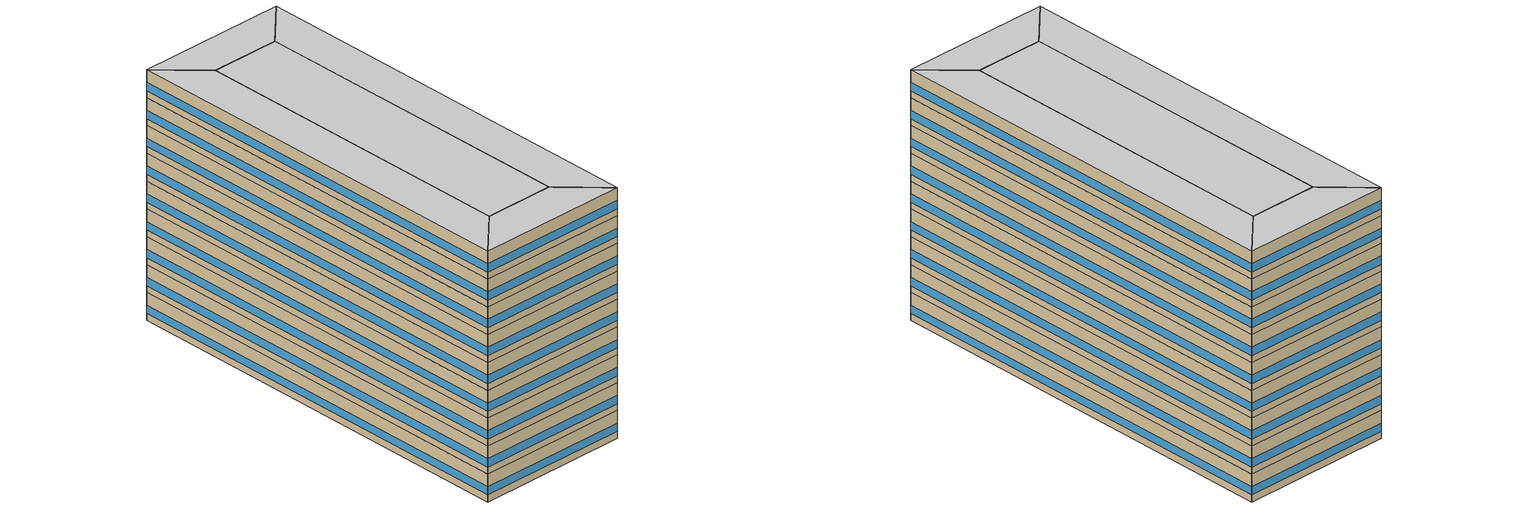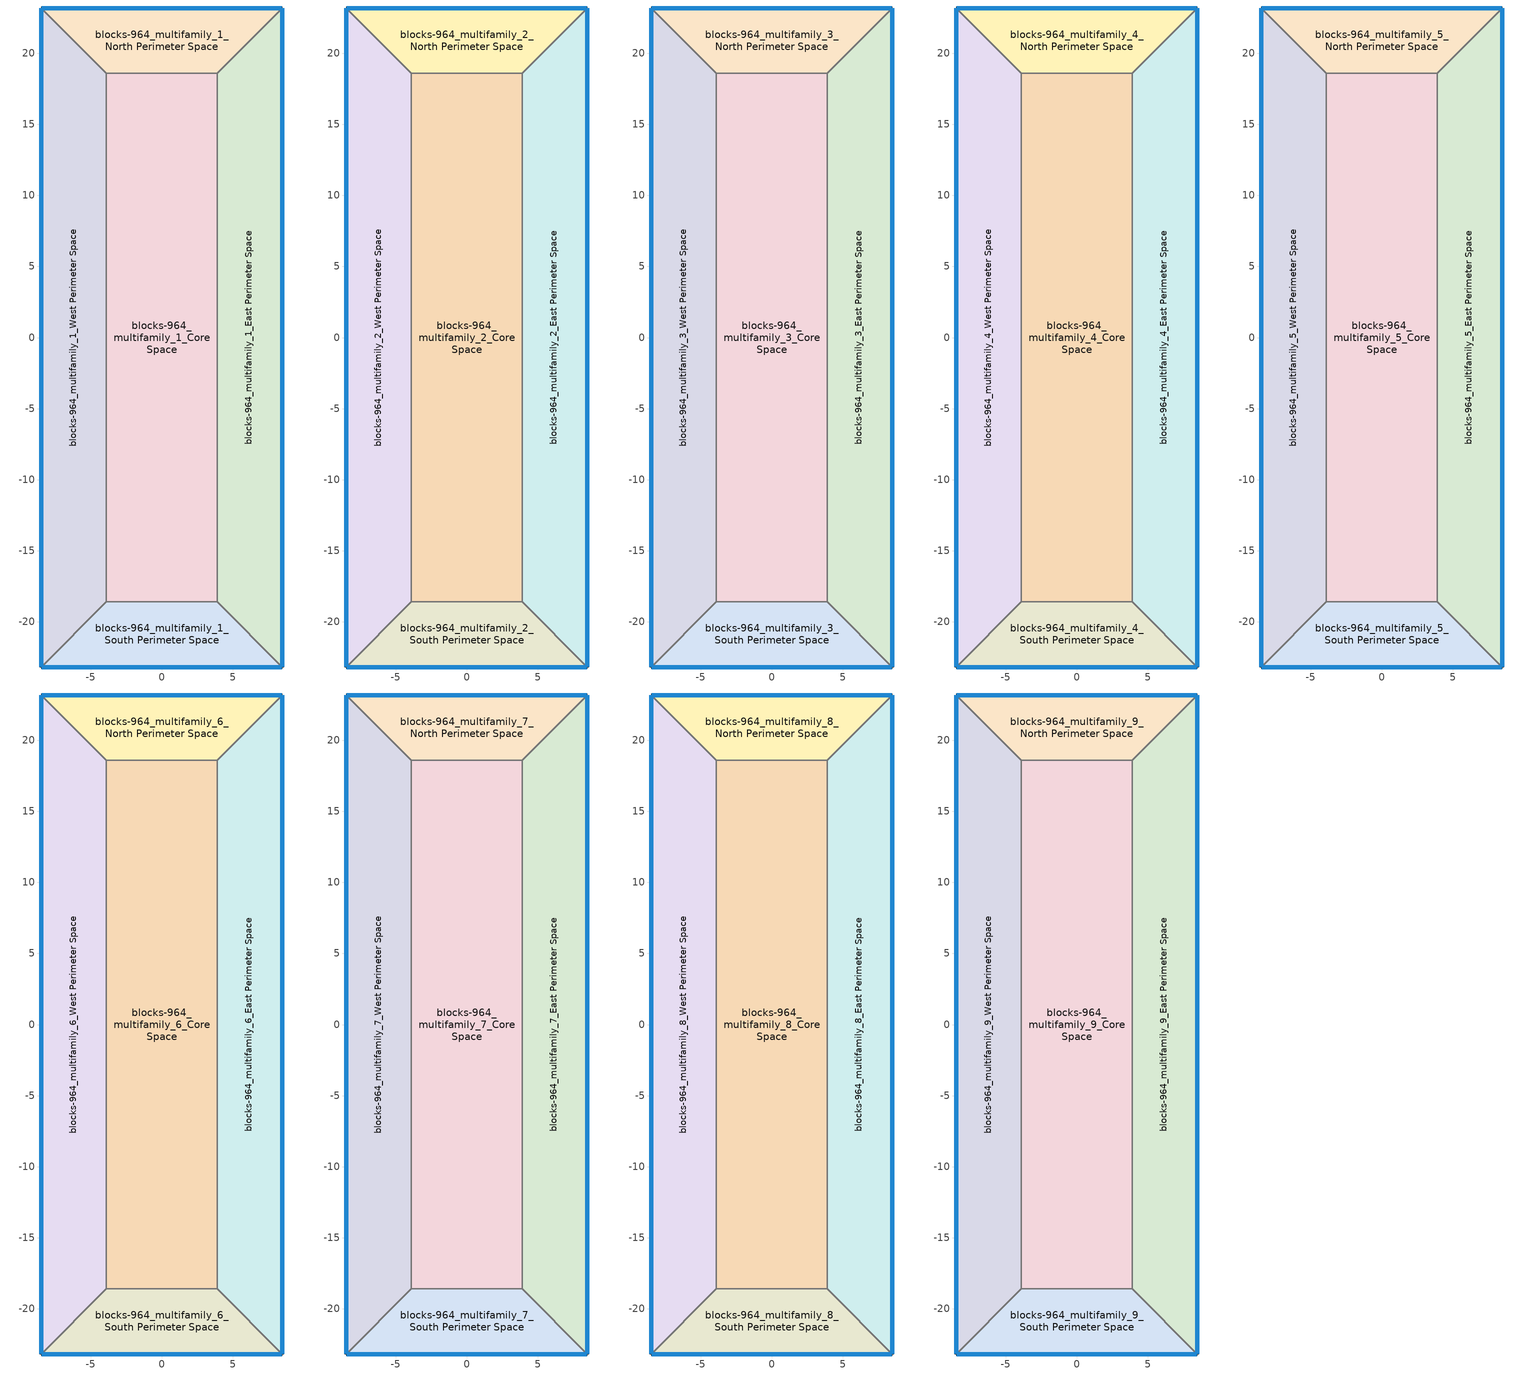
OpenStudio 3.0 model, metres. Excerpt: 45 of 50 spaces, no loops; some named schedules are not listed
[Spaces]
blocks-964_multifamily_1_West Perimeter Space
 floor ground: -8.46,-23.16 -8.46,23.16 -3.89,18.59 -3.89,-18.59 z0
 wall outside (Masonry_Steel_Frame_Wall?): -8.46,23.16 -8.46,-23.16 z0:3.05
 wall to blocks-964_multifamily_1_North Perimeter Space: -3.89,18.59 -8.46,23.16 z0:3.05
 wall to blocks-964_multifamily_1_Core Space: -3.89,-18.59 -3.89,18.59 z0:3.05
 wall to blocks-964_multifamily_1_South Perimeter Space: -8.46,-23.16 -3.89,-18.59 z0:3.05
 window (fenestration_3.23660991_0.39_0.7): -8.46,23.14 -8.46,-23.14 z0.76:1.68
blocks-964_multifamily_1_North Perimeter Space
 floor ground: -8.46,23.16 8.46,23.16 3.89,18.59 -3.89,18.59 z0
 wall outside (Masonry_Steel_Frame_Wall?): 8.46,23.16 -8.46,23.16 z0:3.05
 wall to blocks-964_multifamily_1_East Perimeter Space: 3.89,18.59 8.46,23.16 z0:3.05
 wall to blocks-964_multifamily_1_Core Space: -3.89,18.59 3.89,18.59 z0:3.05
 window (fenestration_3.23660991_0.39_0.7): 8.43,23.16 -8.43,23.16 z0.76:1.68
blocks-964_multifamily_1_East Perimeter Space
 floor ground: 8.46,23.16 8.46,-23.16 3.89,-18.59 3.89,18.59 z0
 wall outside (Masonry_Steel_Frame_Wall?): 8.46,-23.16 8.46,23.16 z0:3.05
 wall to blocks-964_multifamily_1_South Perimeter Space: 3.89,-18.59 8.46,-23.16 z0:3.05
 wall to blocks-964_multifamily_1_Core Space: 3.89,18.59 3.89,-18.59 z0:3.05
 window (fenestration_3.23660991_0.39_0.7): 8.46,-23.14 8.46,23.14 z0.76:1.68
blocks-964_multifamily_1_South Perimeter Space
 floor ground: 8.46,-23.16 -8.46,-23.16 -3.89,-18.59 3.89,-18.59 z0
 wall outside (Masonry_Steel_Frame_Wall?): -8.46,-23.16 8.46,-23.16 z0:3.05
 wall to blocks-964_multifamily_1_Core Space: 3.89,-18.59 -3.89,-18.59 z0:3.05
 window (fenestration_3.23660991_0.39_0.7): -8.43,-23.16 8.43,-23.16 z0.76:1.68
blocks-964_multifamily_1_Core Space
 floor ground: -3.89,-18.59 -3.89,18.59 3.89,18.59 3.89,-18.59 z0
blocks-964_multifamily_2_West Perimeter Space
 floor to blocks-964_multifamily_1_West Perimeter Space: -8.46,-23.16 -8.46,23.16 -3.89,18.59 -3.89,-18.59 z3.05
 wall outside (Masonry_Steel_Frame_Wall?): -8.46,23.16 -8.46,-23.16 z3.05:6.1
 wall to blocks-964_multifamily_2_North Perimeter Space: -3.89,18.59 -8.46,23.16 z3.05:6.1
 wall to blocks-964_multifamily_2_Core Space: -3.89,-18.59 -3.89,18.59 z3.05:6.1
 wall to blocks-964_multifamily_2_South Perimeter Space: -8.46,-23.16 -3.89,-18.59 z3.05:6.1
 window (fenestration_3.23660991_0.39_0.7): -8.46,23.14 -8.46,-23.14 z3.81:4.73
blocks-964_multifamily_2_North Perimeter Space
 floor to blocks-964_multifamily_1_North Perimeter Space: -8.46,23.16 8.46,23.16 3.89,18.59 -3.89,18.59 z3.05
 wall outside (Masonry_Steel_Frame_Wall?): 8.46,23.16 -8.46,23.16 z3.05:6.1
 wall to blocks-964_multifamily_2_East Perimeter Space: 3.89,18.59 8.46,23.16 z3.05:6.1
 wall to blocks-964_multifamily_2_Core Space: -3.89,18.59 3.89,18.59 z3.05:6.1
 window (fenestration_3.23660991_0.39_0.7): 8.43,23.16 -8.43,23.16 z3.81:4.73
blocks-964_multifamily_2_East Perimeter Space
 floor to blocks-964_multifamily_1_East Perimeter Space: 8.46,23.16 8.46,-23.16 3.89,-18.59 3.89,18.59 z3.05
 wall outside (Masonry_Steel_Frame_Wall?): 8.46,-23.16 8.46,23.16 z3.05:6.1
 wall to blocks-964_multifamily_2_South Perimeter Space: 3.89,-18.59 8.46,-23.16 z3.05:6.1
 wall to blocks-964_multifamily_2_Core Space: 3.89,18.59 3.89,-18.59 z3.05:6.1
 window (fenestration_3.23660991_0.39_0.7): 8.46,-23.14 8.46,23.14 z3.81:4.73
blocks-964_multifamily_2_South Perimeter Space
 floor to blocks-964_multifamily_1_South Perimeter Space: 8.46,-23.16 -8.46,-23.16 -3.89,-18.59 3.89,-18.59 z3.05
 wall outside (Masonry_Steel_Frame_Wall?): -8.46,-23.16 8.46,-23.16 z3.05:6.1
 wall to blocks-964_multifamily_2_Core Space: 3.89,-18.59 -3.89,-18.59 z3.05:6.1
 window (fenestration_3.23660991_0.39_0.7): -8.43,-23.16 8.43,-23.16 z3.81:4.73
blocks-964_multifamily_2_Core Space
 floor to blocks-964_multifamily_1_Core Space: -3.89,-18.59 -3.89,18.59 3.89,18.59 3.89,-18.59 z3.05
blocks-964_multifamily_3_West Perimeter Space
 floor to blocks-964_multifamily_2_West Perimeter Space: -8.46,-23.16 -8.46,23.16 -3.89,18.59 -3.89,-18.59 z6.1
 wall outside (Masonry_Steel_Frame_Wall?): -8.46,23.16 -8.46,-23.16 z6.1:9.14
 wall to blocks-964_multifamily_3_North Perimeter Space: -3.89,18.59 -8.46,23.16 z6.1:9.14
 wall to blocks-964_multifamily_3_Core Space: -3.89,-18.59 -3.89,18.59 z6.1:9.14
 wall to blocks-964_multifamily_3_South Perimeter Space: -8.46,-23.16 -3.89,-18.59 z6.1:9.14
 window (fenestration_3.23660991_0.39_0.7): -8.46,23.14 -8.46,-23.14 z6.86:7.77
blocks-964_multifamily_3_North Perimeter Space
 floor to blocks-964_multifamily_2_North Perimeter Space: -8.46,23.16 8.46,23.16 3.89,18.59 -3.89,18.59 z6.1
 wall outside (Masonry_Steel_Frame_Wall?): 8.46,23.16 -8.46,23.16 z6.1:9.14
 wall to blocks-964_multifamily_3_East Perimeter Space: 3.89,18.59 8.46,23.16 z6.1:9.14
 wall to blocks-964_multifamily_3_Core Space: -3.89,18.59 3.89,18.59 z6.1:9.14
 window (fenestration_3.23660991_0.39_0.7): 8.43,23.16 -8.43,23.16 z6.86:7.78
blocks-964_multifamily_3_East Perimeter Space
 floor to blocks-964_multifamily_2_East Perimeter Space: 8.46,23.16 8.46,-23.16 3.89,-18.59 3.89,18.59 z6.1
 wall outside (Masonry_Steel_Frame_Wall?): 8.46,-23.16 8.46,23.16 z6.1:9.14
 wall to blocks-964_multifamily_3_South Perimeter Space: 3.89,-18.59 8.46,-23.16 z6.1:9.14
 wall to blocks-964_multifamily_3_Core Space: 3.89,18.59 3.89,-18.59 z6.1:9.14
 window (fenestration_3.23660991_0.39_0.7): 8.46,-23.14 8.46,23.14 z6.86:7.77
blocks-964_multifamily_3_South Perimeter Space
 floor to blocks-964_multifamily_2_South Perimeter Space: 8.46,-23.16 -8.46,-23.16 -3.89,-18.59 3.89,-18.59 z6.1
 wall outside (Masonry_Steel_Frame_Wall?): -8.46,-23.16 8.46,-23.16 z6.1:9.14
 wall to blocks-964_multifamily_3_Core Space: 3.89,-18.59 -3.89,-18.59 z6.1:9.14
 window (fenestration_3.23660991_0.39_0.7): -8.43,-23.16 8.43,-23.16 z6.86:7.78
blocks-964_multifamily_3_Core Space
 floor to blocks-964_multifamily_2_Core Space: -3.89,-18.59 -3.89,18.59 3.89,18.59 3.89,-18.59 z6.1
blocks-964_multifamily_4_West Perimeter Space
 floor to blocks-964_multifamily_3_West Perimeter Space: -8.46,-23.16 -8.46,23.16 -3.89,18.59 -3.89,-18.59 z9.14
 wall outside (Masonry_Steel_Frame_Wall?): -8.46,23.16 -8.46,-23.16 z9.14:12.19
 wall to blocks-964_multifamily_4_North Perimeter Space: -3.89,18.59 -8.46,23.16 z9.14:12.19
 wall to blocks-964_multifamily_4_Core Space: -3.89,-18.59 -3.89,18.59 z9.14:12.19
 wall to blocks-964_multifamily_4_South Perimeter Space: -8.46,-23.16 -3.89,-18.59 z9.14:12.19
 window (fenestration_3.23660991_0.39_0.7): -8.46,23.14 -8.46,-23.14 z9.91:10.82
blocks-964_multifamily_4_North Perimeter Space
 floor to blocks-964_multifamily_3_North Perimeter Space: -8.46,23.16 8.46,23.16 3.89,18.59 -3.89,18.59 z9.14
 wall outside (Masonry_Steel_Frame_Wall?): 8.46,23.16 -8.46,23.16 z9.14:12.19
 wall to blocks-964_multifamily_4_East Perimeter Space: 3.89,18.59 8.46,23.16 z9.14:12.19
 wall to blocks-964_multifamily_4_Core Space: -3.89,18.59 3.89,18.59 z9.14:12.19
 window (fenestration_3.23660991_0.39_0.7): 8.43,23.16 -8.43,23.16 z9.91:10.82
blocks-964_multifamily_4_East Perimeter Space
 floor to blocks-964_multifamily_3_East Perimeter Space: 8.46,23.16 8.46,-23.16 3.89,-18.59 3.89,18.59 z9.14
 wall outside (Masonry_Steel_Frame_Wall?): 8.46,-23.16 8.46,23.16 z9.14:12.19
 wall to blocks-964_multifamily_4_South Perimeter Space: 3.89,-18.59 8.46,-23.16 z9.14:12.19
 wall to blocks-964_multifamily_4_Core Space: 3.89,18.59 3.89,-18.59 z9.14:12.19
 window (fenestration_3.23660991_0.39_0.7): 8.46,-23.14 8.46,23.14 z9.91:10.82
blocks-964_multifamily_4_South Perimeter Space
 floor to blocks-964_multifamily_3_South Perimeter Space: 8.46,-23.16 -8.46,-23.16 -3.89,-18.59 3.89,-18.59 z9.14
 wall outside (Masonry_Steel_Frame_Wall?): -8.46,-23.16 8.46,-23.16 z9.14:12.19
 wall to blocks-964_multifamily_4_Core Space: 3.89,-18.59 -3.89,-18.59 z9.14:12.19
 window (fenestration_3.23660991_0.39_0.7): -8.43,-23.16 8.43,-23.16 z9.91:10.82
blocks-964_multifamily_4_Core Space
 floor to blocks-964_multifamily_3_Core Space: -3.89,-18.59 -3.89,18.59 3.89,18.59 3.89,-18.59 z9.14
blocks-964_multifamily_5_West Perimeter Space
 floor to blocks-964_multifamily_4_West Perimeter Space: -8.46,-23.16 -8.46,23.16 -3.89,18.59 -3.89,-18.59 z12.19
 wall outside (Masonry_Steel_Frame_Wall?): -8.46,23.16 -8.46,-23.16 z12.19:15.24
 wall to blocks-964_multifamily_5_North Perimeter Space: -3.89,18.59 -8.46,23.16 z12.19:15.24
 wall to blocks-964_multifamily_5_Core Space: -3.89,-18.59 -3.89,18.59 z12.19:15.24
 wall to blocks-964_multifamily_5_South Perimeter Space: -8.46,-23.16 -3.89,-18.59 z12.19:15.24
 window (fenestration_3.23660991_0.39_0.7): -8.46,23.14 -8.46,-23.14 z12.95:13.87
blocks-964_multifamily_5_North Perimeter Space
 floor to blocks-964_multifamily_4_North Perimeter Space: -8.46,23.16 8.46,23.16 3.89,18.59 -3.89,18.59 z12.19
 wall outside (Masonry_Steel_Frame_Wall?): 8.46,23.16 -8.46,23.16 z12.19:15.24
 wall to blocks-964_multifamily_5_East Perimeter Space: 3.89,18.59 8.46,23.16 z12.19:15.24
 wall to blocks-964_multifamily_5_Core Space: -3.89,18.59 3.89,18.59 z12.19:15.24
 window (fenestration_3.23660991_0.39_0.7): 8.43,23.16 -8.43,23.16 z12.95:13.87
blocks-964_multifamily_5_East Perimeter Space
 floor to blocks-964_multifamily_4_East Perimeter Space: 8.46,23.16 8.46,-23.16 3.89,-18.59 3.89,18.59 z12.19
 wall outside (Masonry_Steel_Frame_Wall?): 8.46,-23.16 8.46,23.16 z12.19:15.24
 wall to blocks-964_multifamily_5_South Perimeter Space: 3.89,-18.59 8.46,-23.16 z12.19:15.24
 wall to blocks-964_multifamily_5_Core Space: 3.89,18.59 3.89,-18.59 z12.19:15.24
 window (fenestration_3.23660991_0.39_0.7): 8.46,-23.14 8.46,23.14 z12.95:13.87
blocks-964_multifamily_5_South Perimeter Space
 floor to blocks-964_multifamily_4_South Perimeter Space: 8.46,-23.16 -8.46,-23.16 -3.89,-18.59 3.89,-18.59 z12.19
 wall outside (Masonry_Steel_Frame_Wall?): -8.46,-23.16 8.46,-23.16 z12.19:15.24
 wall to blocks-964_multifamily_5_Core Space: 3.89,-18.59 -3.89,-18.59 z12.19:15.24
 window (fenestration_3.23660991_0.39_0.7): -8.43,-23.16 8.43,-23.16 z12.95:13.87
blocks-964_multifamily_5_Core Space
 floor to blocks-964_multifamily_4_Core Space: -3.89,-18.59 -3.89,18.59 3.89,18.59 3.89,-18.59 z12.19
blocks-964_multifamily_6_West Perimeter Space
 floor to blocks-964_multifamily_5_West Perimeter Space: -8.46,-23.16 -8.46,23.16 -3.89,18.59 -3.89,-18.59 z15.24
 wall outside (Masonry_Steel_Frame_Wall?): -8.46,23.16 -8.46,-23.16 z15.24:18.29
 wall to blocks-964_multifamily_6_North Perimeter Space: -3.89,18.59 -8.46,23.16 z15.24:18.29
 wall to blocks-964_multifamily_6_Core Space: -3.89,-18.59 -3.89,18.59 z15.24:18.29
 wall to blocks-964_multifamily_6_South Perimeter Space: -8.46,-23.16 -3.89,-18.59 z15.24:18.29
 window (fenestration_3.23660991_0.39_0.7): -8.46,23.14 -8.46,-23.14 z16:16.92
blocks-964_multifamily_6_North Perimeter Space
 floor to blocks-964_multifamily_5_North Perimeter Space: -8.46,23.16 8.46,23.16 3.89,18.59 -3.89,18.59 z15.24
 wall outside (Masonry_Steel_Frame_Wall?): 8.46,23.16 -8.46,23.16 z15.24:18.29
 wall to blocks-964_multifamily_6_East Perimeter Space: 3.89,18.59 8.46,23.16 z15.24:18.29
 wall to blocks-964_multifamily_6_Core Space: -3.89,18.59 3.89,18.59 z15.24:18.29
 window (fenestration_3.23660991_0.39_0.7): 8.43,23.16 -8.43,23.16 z16:16.92
blocks-964_multifamily_6_East Perimeter Space
 floor to blocks-964_multifamily_5_East Perimeter Space: 8.46,23.16 8.46,-23.16 3.89,-18.59 3.89,18.59 z15.24
 wall outside (Masonry_Steel_Frame_Wall?): 8.46,-23.16 8.46,23.16 z15.24:18.29
 wall to blocks-964_multifamily_6_South Perimeter Space: 3.89,-18.59 8.46,-23.16 z15.24:18.29
 wall to blocks-964_multifamily_6_Core Space: 3.89,18.59 3.89,-18.59 z15.24:18.29
 window (fenestration_3.23660991_0.39_0.7): 8.46,-23.14 8.46,23.14 z16:16.92
blocks-964_multifamily_6_South Perimeter Space
 floor to blocks-964_multifamily_5_South Perimeter Space: 8.46,-23.16 -8.46,-23.16 -3.89,-18.59 3.89,-18.59 z15.24
 wall outside (Masonry_Steel_Frame_Wall?): -8.46,-23.16 8.46,-23.16 z15.24:18.29
 wall to blocks-964_multifamily_6_Core Space: 3.89,-18.59 -3.89,-18.59 z15.24:18.29
 window (fenestration_3.23660991_0.39_0.7): -8.43,-23.16 8.43,-23.16 z16:16.92
blocks-964_multifamily_6_Core Space
 floor to blocks-964_multifamily_5_Core Space: -3.89,-18.59 -3.89,18.59 3.89,18.59 3.89,-18.59 z15.24
blocks-964_multifamily_7_West Perimeter Space
 floor to blocks-964_multifamily_6_West Perimeter Space: -8.46,-23.16 -8.46,23.16 -3.89,18.59 -3.89,-18.59 z18.29
 wall outside (Masonry_Steel_Frame_Wall?): -8.46,23.16 -8.46,-23.16 z18.29:21.34
 wall to blocks-964_multifamily_7_North Perimeter Space: -3.89,18.59 -8.46,23.16 z18.29:21.34
 wall to blocks-964_multifamily_7_Core Space: -3.89,-18.59 -3.89,18.59 z18.29:21.34
 wall to blocks-964_multifamily_7_South Perimeter Space: -8.46,-23.16 -3.89,-18.59 z18.29:21.34
 window (fenestration_3.23660991_0.39_0.7): -8.46,23.14 -8.46,-23.14 z19.05:19.97
blocks-964_multifamily_7_North Perimeter Space
 floor to blocks-964_multifamily_6_North Perimeter Space: -8.46,23.16 8.46,23.16 3.89,18.59 -3.89,18.59 z18.29
 wall outside (Masonry_Steel_Frame_Wall?): 8.46,23.16 -8.46,23.16 z18.29:21.34
 wall to blocks-964_multifamily_7_East Perimeter Space: 3.89,18.59 8.46,23.16 z18.29:21.34
 wall to blocks-964_multifamily_7_Core Space: -3.89,18.59 3.89,18.59 z18.29:21.34
 window (fenestration_3.23660991_0.39_0.7): 8.43,23.16 -8.43,23.16 z19.05:19.97
blocks-964_multifamily_7_East Perimeter Space
 floor to blocks-964_multifamily_6_East Perimeter Space: 8.46,23.16 8.46,-23.16 3.89,-18.59 3.89,18.59 z18.29
 wall outside (Masonry_Steel_Frame_Wall?): 8.46,-23.16 8.46,23.16 z18.29:21.34
 wall to blocks-964_multifamily_7_South Perimeter Space: 3.89,-18.59 8.46,-23.16 z18.29:21.34
 wall to blocks-964_multifamily_7_Core Space: 3.89,18.59 3.89,-18.59 z18.29:21.34
 window (fenestration_3.23660991_0.39_0.7): 8.46,-23.14 8.46,23.14 z19.05:19.97
blocks-964_multifamily_7_South Perimeter Space
 floor to blocks-964_multifamily_6_South Perimeter Space: 8.46,-23.16 -8.46,-23.16 -3.89,-18.59 3.89,-18.59 z18.29
 wall outside (Masonry_Steel_Frame_Wall?): -8.46,-23.16 8.46,-23.16 z18.29:21.34
 wall to blocks-964_multifamily_7_Core Space: 3.89,-18.59 -3.89,-18.59 z18.29:21.34
 window (fenestration_3.23660991_0.39_0.7): -8.43,-23.16 8.43,-23.16 z19.05:19.97
blocks-964_multifamily_7_Core Space
 floor to blocks-964_multifamily_6_Core Space: -3.89,-18.59 -3.89,18.59 3.89,18.59 3.89,-18.59 z18.29
blocks-964_multifamily_8_West Perimeter Space
 floor to blocks-964_multifamily_7_West Perimeter Space: -8.46,-23.16 -8.46,23.16 -3.89,18.59 -3.89,-18.59 z21.34
 wall outside (Masonry_Steel_Frame_Wall?): -8.46,23.16 -8.46,-23.16 z21.34:24.38
 wall to blocks-964_multifamily_8_North Perimeter Space: -3.89,18.59 -8.46,23.16 z21.34:24.38
 wall to blocks-964_multifamily_8_Core Space: -3.89,-18.59 -3.89,18.59 z21.34:24.38
 wall to blocks-964_multifamily_8_South Perimeter Space: -8.46,-23.16 -3.89,-18.59 z21.34:24.38
 window (fenestration_3.23660991_0.39_0.7): -8.46,23.14 -8.46,-23.14 z22.1:23.01
blocks-964_multifamily_8_North Perimeter Space
 floor to blocks-964_multifamily_7_North Perimeter Space: -8.46,23.16 8.46,23.16 3.89,18.59 -3.89,18.59 z21.34
 wall outside (Masonry_Steel_Frame_Wall?): 8.46,23.16 -8.46,23.16 z21.34:24.38
 wall to blocks-964_multifamily_8_East Perimeter Space: 3.89,18.59 8.46,23.16 z21.34:24.38
 wall to blocks-964_multifamily_8_Core Space: -3.89,18.59 3.89,18.59 z21.34:24.38
 window (fenestration_3.23660991_0.39_0.7): 8.43,23.16 -8.43,23.16 z22.1:23.02
blocks-964_multifamily_8_East Perimeter Space
 floor to blocks-964_multifamily_7_East Perimeter Space: 8.46,23.16 8.46,-23.16 3.89,-18.59 3.89,18.59 z21.34
 wall outside (Masonry_Steel_Frame_Wall?): 8.46,-23.16 8.46,23.16 z21.34:24.38
 wall to blocks-964_multifamily_8_South Perimeter Space: 3.89,-18.59 8.46,-23.16 z21.34:24.38
 wall to blocks-964_multifamily_8_Core Space: 3.89,18.59 3.89,-18.59 z21.34:24.38
 window (fenestration_3.23660991_0.39_0.7): 8.46,-23.14 8.46,23.14 z22.1:23.01
blocks-964_multifamily_8_South Perimeter Space
 floor to blocks-964_multifamily_7_South Perimeter Space: 8.46,-23.16 -8.46,-23.16 -3.89,-18.59 3.89,-18.59 z21.34
 wall outside (Masonry_Steel_Frame_Wall?): -8.46,-23.16 8.46,-23.16 z21.34:24.38
 wall to blocks-964_multifamily_8_Core Space: 3.89,-18.59 -3.89,-18.59 z21.34:24.38
 window (fenestration_3.23660991_0.39_0.7): -8.43,-23.16 8.43,-23.16 z22.1:23.02
blocks-964_multifamily_8_Core Space
 floor to blocks-964_multifamily_7_Core Space: -3.89,-18.59 -3.89,18.59 3.89,18.59 3.89,-18.59 z21.34
blocks-964_multifamily_9_West Perimeter Space
 floor to blocks-964_multifamily_8_West Perimeter Space: -8.46,-23.16 -8.46,23.16 -3.89,18.59 -3.89,-18.59 z24.38
 wall outside (Masonry_Steel_Frame_Wall?): -8.46,23.16 -8.46,-23.16 z24.38:27.43
 wall to blocks-964_multifamily_9_North Perimeter Space: -3.89,18.59 -8.46,23.16 z24.38:27.43
 wall to blocks-964_multifamily_9_Core Space: -3.89,-18.59 -3.89,18.59 z24.38:27.43
 wall to blocks-964_multifamily_9_South Perimeter Space: -8.46,-23.16 -3.89,-18.59 z24.38:27.43
 window (fenestration_3.23660991_0.39_0.7): -8.46,23.14 -8.46,-23.14 z25.15:26.06
 ceiling to blocks-964_multifamily_10_West Perimeter Space: -3.89,-18.59 -3.89,18.59 -8.46,23.16 -8.46,-23.16 z27.43
blocks-964_multifamily_9_North Perimeter Space
 floor to blocks-964_multifamily_8_North Perimeter Space: -8.46,23.16 8.46,23.16 3.89,18.59 -3.89,18.59 z24.38
 wall outside (Masonry_Steel_Frame_Wall?): 8.46,23.16 -8.46,23.16 z24.38:27.43
 wall to blocks-964_multifamily_9_East Perimeter Space: 3.89,18.59 8.46,23.16 z24.38:27.43
 wall to blocks-964_multifamily_9_Core Space: -3.89,18.59 3.89,18.59 z24.38:27.43
 window (fenestration_3.23660991_0.39_0.7): 8.43,23.16 -8.43,23.16 z25.15:26.06
 ceiling to blocks-964_multifamily_10_North Perimeter Space: -3.89,18.59 3.89,18.59 8.46,23.16 -8.46,23.16 z27.43
blocks-964_multifamily_9_East Perimeter Space
 floor to blocks-964_multifamily_8_East Perimeter Space: 8.46,23.16 8.46,-23.16 3.89,-18.59 3.89,18.59 z24.38
 wall outside (Masonry_Steel_Frame_Wall?): 8.46,-23.16 8.46,23.16 z24.38:27.43
 wall to blocks-964_multifamily_9_South Perimeter Space: 3.89,-18.59 8.46,-23.16 z24.38:27.43
 wall to blocks-964_multifamily_9_Core Space: 3.89,18.59 3.89,-18.59 z24.38:27.43
 window (fenestration_3.23660991_0.39_0.7): 8.46,-23.14 8.46,23.14 z25.15:26.06
 ceiling to blocks-964_multifamily_10_East Perimeter Space: 3.89,18.59 3.89,-18.59 8.46,-23.16 8.46,23.16 z27.43
blocks-964_multifamily_9_South Perimeter Space
 floor to blocks-964_multifamily_8_South Perimeter Space: 8.46,-23.16 -8.46,-23.16 -3.89,-18.59 3.89,-18.59 z24.38
 wall outside (Masonry_Steel_Frame_Wall?): -8.46,-23.16 8.46,-23.16 z24.38:27.43
 wall to blocks-964_multifamily_9_Core Space: 3.89,-18.59 -3.89,-18.59 z24.38:27.43
 window (fenestration_3.23660991_0.39_0.7): -8.43,-23.16 8.43,-23.16 z25.15:26.06
 ceiling to blocks-964_multifamily_10_South Perimeter Space: 3.89,-18.59 -3.89,-18.59 -8.46,-23.16 8.46,-23.16 z27.43
blocks-964_multifamily_9_Core Space
 floor to blocks-964_multifamily_8_Core Space: -3.89,-18.59 -3.89,18.59 3.89,18.59 3.89,-18.59 z24.38
 ceiling to blocks-964_multifamily_10_Core Space: 3.89,-18.59 3.89,18.59 -3.89,18.59 -3.89,-18.59 z27.43
[Building]
HighRise_Apt_2004: North Axis {deg}=104.903; Default Construction Set=Default Construction Set 1
[Site]
Miami Intl Ap_FL_USA: Latitude {deg}=25.82; Longitude {deg}=-80.3; Time Zone {hr}=-5; Elevation {m}=11
[Site:GroundTemperature:BuildingSurface]
19.527, 19.502, 19.536, 19.598, 20.002, 21.64, 22.225, 22.375, 21.449, 20.121, 19.802, 19.633
[Site:WaterMainsTemperature]
Calculation Method=Correlation; Annual Average Outdoor Air Temperature {C}=9.69; Maximum Difference In Monthly Average Outdoor Air Temperatures {deltaC}=28.1
[SizingPeriod:DesignDay] Barometric Pressure {Pa}=101193; Sky Clearness=0; Rain Indicator=0; Snow Indicator=0; Day of Month=21; Daylight Saving Time Indicator=0; Humidity Indicating Type=Wetbulb; Dry-Bulb Temperature Range Modifier Type=DefaultMultipliers; Daily Wet-Bulb Temperature Range {deltaC}=0
Name | Maximum Dry-Bulb Temperature {C} | Daily Dry-Bulb Temperature Range {deltaC} | Humidity Indicating Conditions at Maximum Dry-Bulb | Wind Speed {m/s} | Wind Direction {deg} | Month | Day Type | Solar Model Indicator | ASHRAE Taub | ASHRAE Taud
Miami Intl Ap Ann Htg 99.6% Condns DB | 8.7 | 0 | 8.7 | 3.8 | 340 | 1 | WinterDesignDay | ASHRAEClearSky | 0 | 0
Miami Intl Ap Ann Clg .4% Condns DB=>MWB | 33.2 | 6.7 | 25.3 | 4.5 | 140 | 7 | SummerDesignDay | ASHRAETau | 0.528 | 1.905
[ClimateZones]
Climate Zone Institution Name 1=ASHRAE; Climate Zone Document Name 1=ANSI/ASHRAE Standard 169; Climate Zone Document Year 1=2006; Climate Zone Value 1=5A; Climate Zone Institution Name 2=CEC; Climate Zone Document Name 2=California Climate Zone Descriptions; Climate Zone Document Year 2=1995
[Construction]
<INT-FLOOR-TOPSIDE: 1/2IN Gypsum, 4IN CONCRETE HW, CP02 CARPET PAD
INT-FLOOR-,UNDERSIDE: CP02 CARPET PAD, 4IN CONCRETE HW, 1/2IN Gypsum
Standard_Int-Wall: 1/2IN Gypsum, 1/2IN Gypsum
Masonry_Steel_Frame_Wall?: M01 100mm brick, Steel Frame Wall Insulation, 1/2IN Gypsum
IEAD_Metal_Deck': Roof Membrane, IEAD Roof Insulation, Metal Decking
Insul"_slab: Floor Insulation, MAT-CC05 8 HW CONCRETE
fenestration_3.23660991_0.39_0.7: Glazing Layer
[Material] Thermal Absorptance=0.9
Name | Roughness | Thickness {m} | Conductivity {W/m-K} | Density {kg/m3} | Specific Heat {J/kg-K} | Solar Absorptance | Visible Absorptance
1/2IN Gypsum | Smooth | 0.0127 | 0.16 | 784.9 | 830 | 0.92 | 0.92
4IN CONCRETE HW | Rough | 0.1016 | 1.311 | 2240 | 836.8 | 0.7 | 0.7
M01 100mm brick | MediumRough | 0.1016 | 0.89 | 1920 | 790 | 0.7 | 0.7
Steel Frame Wall Insulation | MediumRough | 0.0932479 | 0.049 | 265 | 836.8 | 0.7 | 0.7
Roof Membrane | VeryRough | 0.0095 | 0.16 | 1121.29 | 1460 | 0.7 | 0.7
IEAD Roof Insulation | MediumRough | 0.134064 | 0.049 | 265 | 836.8 | 0.7 | 0.7
Metal Decking | MediumSmooth | 0.0015 | 45.006 | 7680 | 418.4 | 0.7 | 0.3
Floor Insulation | MediumRough | 0.0795 | 0.045 | 265 | 836.8 | 0.7 | 0.7
MAT-CC05 8 HW CONCRETE | Rough | 0.2032 | 1.311 | 2240 | 836.8 | 0.7 | 0.7
[Material:NoMass]
CP02 CARPET PAD: Roughness=VeryRough; Thermal Resistance {m2-K/W}=0.2165; Thermal Absorptance=0.9; Solar Absorptance=0.7; Visible Absorptance=0.8
[DefaultSurfaceConstructions]
Name | Floor Construction | Wall Construction | Roof Ceiling Construction
Default Surface Constructions 1 | <INT-FLOOR-TOPSIDE | Standard_Int-Wall | INT-FLOOR-,UNDERSIDE
Default Surface Constructions 8; Default Surface Constructions 9 | Insul"_slab |  | IEAD_Metal_Deck'
Default Surface Constructions 2; Default Surface Constructions 3
[DefaultConstructionSet]
Name | Default Exterior Surface Constructions | Default Interior Surface Constructions | Default Ground Contact Surface Constructions | Default Exterior SubSurface Constructions | Default Interior SubSurface Constructions
Default Construction Set 1 | Default Surface Constructions 2 | Default Surface Constructions 1 | Default Surface Constructions 3 | Default Sub Surface Constructions 1 | Default Sub Surface Constructions 2
Default Construction Set 5 | Default Surface Constructions 8 |  | Default Surface Constructions 9
[WindowMaterial:SimpleGlazingSystem]
Glazing Layer: U-Factor {W/m2-K}=3.23661; Solar Heat Gain Coefficient=0.39; Visible Transmittance=0.7
[DefaultSubSurfaceConstructions]
Default Sub Surface Constructions 1; Default Sub Surface Constructions 2
[BuildingStory] Nominal Floor to Floor Height {m}=3.048
Name | Nominal Z Coordinate {m}
Story 1 | 0
Story 2 | 3.048
Story 3 | 6.096
Story 4 | 9.144
Story 5 | 12.192
Story 6 | 15.24
Story 7 | 18.288
Story 8 | 21.336
Story 9 | 24.384
[Space] Space Type=PNNL_Asset_Rating_Apartment_Space_Type; Default Construction Set=Default Construction Set 5
Name | Building Story | Thermal Zone
blocks-964_multifamily_1_West Perimeter Space | Story 1 | blocks-964_mult(ifamily_1_West Perimeter
blocks-964_multifamily_1_North Perimeter Space | Story 1 | blocks-964&_multifamily_1_North Perimeter
blocks-964_multifamily_1_East Perimeter Space | Story 1 | blocks-964_m^ultifamily_1_East Perimeter
blocks-964_multifamily_1_South Perimeter Space | Story 1 | blocks-964_m*ultifamily_1_South Perimeter
blocks-964_multifamily_1_Core Space | Story 1 | blocks-964_multifamily_1_%Core
blocks-964_multifamily_2_West Perimeter Space | Story 2 | blocks-964_multifamily_2_West Perimeter
blocks-964_multifamily_2_North Perimeter Space | Story 2 | blocks-964_multifamily|_2_North Perimeter
blocks-964_multifamily_2_East Perimeter Space | Story 2 | blocks-964_multif[amily_2_East Perimeter
blocks-964_multifamily_2_South Perimeter Space | Story 2 | blocks-964_multifamily_2_South Perimeter
blocks-964_multifamily_2_Core Space | Story 2 | blocks-964_multif{amily_2_Core
blocks-964_multifamily_3_West Perimeter Space | Story 3 | blocks-964_multifamily_3_West Perimeter
blocks-964_multifamily_3_North Perimeter Space | Story 3 | blocks-964_multifamily_3_North Perimeter
blocks-964_multifamily_3_East Perimeter Space | Story 3 | blocks-964_multifamily_3_East Perimeter
blocks-964_multifamily_3_South Perimeter Space | Story 3 | blocks-964_multifamily_3_South Perimeter
blocks-964_multifamily_3_Core Space | Story 3 | blocks-964_multifamily_3_Core
blocks-964_multifamily_4_West Perimeter Space | Story 4 | blocks-964_multifamily_4_West ,Perimeter
blocks-964_multifamily_4_North Perimeter Space | Story 4 | blocks-964_multifamily_4_North Perimeter;
blocks-964_multifamily_4_East Perimeter Space | Story 4 | blocks-964_multifamily_4_East Perimeter,
blocks-964_multifamily_4_South Perimeter Space | Story 4 | blocks-964_multifamily_4_South: Perimeter
blocks-964_multifamily_4_Core Space | Story 4 | blocks-964_multifamily_4_,Core
blocks-964_multifamily_5_West Perimeter Space | Story 5 | blocks-964\_multifamily_5_West Perimeter
blocks-964_multifamily_5_North Perimeter Space | Story 5 | "blocks-964_multifamily_5_North Perimeter
blocks-964_multifamily_5_East Perimeter Space | Story 5 | blocks-964_multifamily_5_East Perimeter
blocks-964_multifamily_5_South Perimeter Space | Story 5 | /blocks-964_multifamily_5_South Perimeter
blocks-964_multifamily_5_Core Space | Story 5 | blocks-964_multifamily_;5_Core
blocks-964_multifamily_6_West Perimeter Space | Story 6 | blocks-964_multifamily_6_West Perimeter
blocks-964_multifamily_6_North Perimeter Space | Story 6 | blocks-964_multifamily_6_North Perimeter
blocks-964_multifamily_6_East Perimeter Space | Story 6 | blocks-964_multifamily_6_East Perimeter
blocks-964_multifamily_6_South Perimeter Space | Story 6 | blocks-964_multifamily_6_South Perimeter
blocks-964_multifamily_6_Core Space | Story 6 | blocks-964+_multifamily_6_Core
blocks-964_multifamily_7_West Perimeter Space | Story 7 | blocks-964_multifamily_7_West Perimeter
blocks-964_multifamily_7_North Perimeter Space | Story 7 | blocks-964_multifamily_7_North Perimeter
blocks-964_multifamily_7_East Perimeter Space | Story 7 | blocks-964_multifamily_7_East Perimeter
blocks-964_multifamily_7_South Perimeter Space | Story 7 | blocks-964_multifamily_7_South Perimeter
blocks-964_multifamily_7_Core Space | Story 7 | blocks-964_multifamily_7_Core
blocks-964_multifamily_8_West Perimeter Space | Story 8 | blocks-964_multifamily_8_West Perimeter
blocks-964_multifamily_8_North Perimeter Space | Story 8 | blocks-964_multifamily_8_North Perimeter
blocks-964_multifamily_8_East Perimeter Space | Story 8 | blocks-964_multifamily_8_East Perimeter
blocks-964_multifamily_8_South Perimeter Space | Story 8 | blocks-964_multifamily_8_South Perimeter
blocks-964_multifamily_8_Core Space | Story 8 | blocks-964_multifamily_8_Core
blocks-964_multifamily_9_West Perimeter Space | Story 9 | blocks-964_multifamily_9_West Perimeter
blocks-964_multifamily_9_North Perimeter Space | Story 9 | blocks-964_multifamily_9_North Perimeter
blocks-964_multifamily_9_East Perimeter Space | Story 9 | blocks-964_multifamily_9_East Perimeter
blocks-964_multifamily_9_South Perimeter Space | Story 9 | blocks-964_multifamily_9_South Perimeter
blocks-964_multifamily_9_Core Space | Story 9 | blocks-964_multifamily_9_Core
[ThermalZone] Use Ideal Air Loads=No
Name | Thermostat
blocks-964_mult(ifamily_1_West Perimeter | Thermostat Setpoint Dual Setpoint 1
blocks-964&_multifamily_1_North Perimeter | Thermostat Setpoint Dual Setpoint 2
blocks-964_m^ultifamily_1_East Perimeter | Thermostat Setpoint Dual Setpoint 3
blocks-964_m*ultifamily_1_South Perimeter | Thermostat Setpoint Dual Setpoint 4
blocks-964_multifamily_1_%Core | Thermostat Setpoint Dual Setpoint 5
blocks-964_multifamily_2_West Perimeter | Thermostat Setpoint Dual Setpoint 6
blocks-964_multifamily|_2_North Perimeter | Thermostat Setpoint Dual Setpoint 7
blocks-964_multif[amily_2_East Perimeter | Thermostat Setpoint Dual Setpoint 8
blocks-964_multifamily_2_South Perimeter | Thermostat Setpoint Dual Setpoint 9
blocks-964_multif{amily_2_Core | Thermostat Setpoint Dual Setpoint 10
blocks-964_multifamily_3_West Perimeter | Thermostat Setpoint Dual Setpoint 11
blocks-964_multifamily_3_North Perimeter | Thermostat Setpoint Dual Setpoint 12
blocks-964_multifamily_3_East Perimeter | Thermostat Setpoint Dual Setpoint 13
blocks-964_multifamily_3_South Perimeter | Thermostat Setpoint Dual Setpoint 14
blocks-964_multifamily_3_Core | Thermostat Setpoint Dual Setpoint 15
blocks-964_multifamily_4_West ,Perimeter | Thermostat Setpoint Dual Setpoint 16
blocks-964_multifamily_4_North Perimeter; | Thermostat Setpoint Dual Setpoint 17
blocks-964_multifamily_4_East Perimeter, | Thermostat Setpoint Dual Setpoint 18
blocks-964_multifamily_4_South: Perimeter | Thermostat Setpoint Dual Setpoint 19
blocks-964_multifamily_4_,Core | Thermostat Setpoint Dual Setpoint 20
blocks-964\_multifamily_5_West Perimeter | Thermostat Setpoint Dual Setpoint 21
"blocks-964_multifamily_5_North Perimeter | Thermostat Setpoint Dual Setpoint 22
blocks-964_multifamily_5_East Perimeter | Thermostat Setpoint Dual Setpoint 23
/blocks-964_multifamily_5_South Perimeter | Thermostat Setpoint Dual Setpoint 24
blocks-964_multifamily_;5_Core | Thermostat Setpoint Dual Setpoint 25
blocks-964_multifamily_6_West Perimeter | Thermostat Setpoint Dual Setpoint 26
blocks-964_multifamily_6_North Perimeter | Thermostat Setpoint Dual Setpoint 27
blocks-964_multifamily_6_East Perimeter | Thermostat Setpoint Dual Setpoint 28
blocks-964_multifamily_6_South Perimeter | Thermostat Setpoint Dual Setpoint 29
blocks-964+_multifamily_6_Core | Thermostat Setpoint Dual Setpoint 30
blocks-964_multifamily_7_West Perimeter | Thermostat Setpoint Dual Setpoint 31
blocks-964_multifamily_7_North Perimeter | Thermostat Setpoint Dual Setpoint 32
blocks-964_multifamily_7_East Perimeter | Thermostat Setpoint Dual Setpoint 33
blocks-964_multifamily_7_South Perimeter | Thermostat Setpoint Dual Setpoint 34
blocks-964_multifamily_7_Core | Thermostat Setpoint Dual Setpoint 35
blocks-964_multifamily_8_West Perimeter | Thermostat Setpoint Dual Setpoint 36
blocks-964_multifamily_8_North Perimeter | Thermostat Setpoint Dual Setpoint 37
blocks-964_multifamily_8_East Perimeter | Thermostat Setpoint Dual Setpoint 38
blocks-964_multifamily_8_South Perimeter | Thermostat Setpoint Dual Setpoint 39
blocks-964_multifamily_8_Core | Thermostat Setpoint Dual Setpoint 40
blocks-964_multifamily_9_West Perimeter | Thermostat Setpoint Dual Setpoint 41
blocks-964_multifamily_9_North Perimeter | Thermostat Setpoint Dual Setpoint 42
blocks-964_multifamily_9_East Perimeter | Thermostat Setpoint Dual Setpoint 43
blocks-964_multifamily_9_South Perimeter | Thermostat Setpoint Dual Setpoint 44
blocks-964_multifamily_9_Core | Thermostat Setpoint Dual Setpoint 45
[SpaceType]
PNNL_Asset_Rating_Apartment_Space_Type: Default Schedule Set=PNNL_Asset_Rating_Apartment_Space_Type_Default_Schedule_Set; Design Specification Outdoor Air Object=PNNL_Asset_Rating_Apartment_Outdoor_Air
[DefaultScheduleSet]
PNNL_Asset_Rating_Apartment_Space_Type_Default_Schedule_Set: Number of People Schedule=PNNL_Asset_Rating_Apartment_Occupancy_Schedule; People Activity Level Schedule=PNNL_Asset_Rating_Apartment_Activity_Schedule; Lighting Schedule=PNNL_Asset_Rating_Apartment_Lighting_Schedule; Electric Equipment Schedule=PNNL_Asset_Rating_Apartment_Plug_And_Process_Schedule; Hot Water Equipment Schedule=PNNL_Asset_Rating_Apartment_Service_Water_Heating_Schedule; Infiltration Schedule=PNNL_Asset_Rating_Apartment_Infiltration_Schedule; Other Equipment Schedule=PNNL_Asset_Rating_Apartment_Elevator_Schedule
[DesignSpecification:OutdoorAir]
PNNL_Asset_Rating_Apartment_Outdoor_Air: Outdoor Air Flow per Floor Area {m3/s-m2}=0.0003048
[People]
PNNL_Asset_Rating_Apartment_Occupants: People Definition=PNNL_Asset_Rating_Apartment_Occupants_Definition; Space or SpaceType=PNNL_Asset_Rating_Apartment_Space_Type; Activity Level Schedule=PNNL_Asset_Rating_Apartment_Activity_Schedule
[People:Definition]
PNNL_Asset_Rating_Apartment_Occupants_Definition: Number of People Calculation Method=Area/Person; Space Floor Area per Person {m2/person}=35.3032; Fraction Radiant=0.3; Sensible Heat Fraction=0.5
[Lights]
Name | Lights Definition | Space or SpaceType | Schedule
PNNL_Asset_Rating_Apartment_Lights | PNNL_Asset_Rating_Apartment_Lights_Definition | PNNL_Asset_Rating_Apartment_Space_Type
PNNL_Asset_Rating_Apartment_Lights 1 | Lights Definition 1 | blocks-964_multifamily_1_West Perimeter Space | PNNL_Asset_Rating_Apartment_Lighting_Schedule
PNNL_Asset_Rating_Apartment_Lights 2 | Lights Definition 2 | blocks-964_multifamily_1_North Perimeter Space | PNNL_Asset_Rating_Apartment_Lighting_Schedule
PNNL_Asset_Rating_Apartment_Lights 3 | Lights Definition 3 | blocks-964_multifamily_1_East Perimeter Space | PNNL_Asset_Rating_Apartment_Lighting_Schedule
PNNL_Asset_Rating_Apartment_Lights 4 | Lights Definition 4 | blocks-964_multifamily_1_South Perimeter Space | PNNL_Asset_Rating_Apartment_Lighting_Schedule
PNNL_Asset_Rating_Apartment_Lights 5 | Lights Definition 5 | blocks-964_multifamily_1_Core Space | PNNL_Asset_Rating_Apartment_Lighting_Schedule
PNNL_Asset_Rating_Apartment_Lights 6 | Lights Definition 6 | blocks-964_multifamily_2_West Perimeter Space | PNNL_Asset_Rating_Apartment_Lighting_Schedule
PNNL_Asset_Rating_Apartment_Lights 7 | Lights Definition 7 | blocks-964_multifamily_2_North Perimeter Space | PNNL_Asset_Rating_Apartment_Lighting_Schedule
PNNL_Asset_Rating_Apartment_Lights 8 | Lights Definition 8 | blocks-964_multifamily_2_East Perimeter Space | PNNL_Asset_Rating_Apartment_Lighting_Schedule
PNNL_Asset_Rating_Apartment_Lights 9 | Lights Definition 9 | blocks-964_multifamily_2_South Perimeter Space | PNNL_Asset_Rating_Apartment_Lighting_Schedule
PNNL_Asset_Rating_Apartment_Lights 10 | Lights Definition 10 | blocks-964_multifamily_2_Core Space | PNNL_Asset_Rating_Apartment_Lighting_Schedule
PNNL_Asset_Rating_Apartment_Lights 11 | Lights Definition 11 | blocks-964_multifamily_3_West Perimeter Space | PNNL_Asset_Rating_Apartment_Lighting_Schedule
PNNL_Asset_Rating_Apartment_Lights 12 | Lights Definition 12 | blocks-964_multifamily_3_North Perimeter Space | PNNL_Asset_Rating_Apartment_Lighting_Schedule
PNNL_Asset_Rating_Apartment_Lights 13 | Lights Definition 13 | blocks-964_multifamily_3_East Perimeter Space | PNNL_Asset_Rating_Apartment_Lighting_Schedule
PNNL_Asset_Rating_Apartment_Lights 14 | Lights Definition 14 | blocks-964_multifamily_3_South Perimeter Space | PNNL_Asset_Rating_Apartment_Lighting_Schedule
PNNL_Asset_Rating_Apartment_Lights 15 | Lights Definition 15 | blocks-964_multifamily_3_Core Space | PNNL_Asset_Rating_Apartment_Lighting_Schedule
PNNL_Asset_Rating_Apartment_Lights 16 | Lights Definition 16 | blocks-964_multifamily_4_West Perimeter Space | PNNL_Asset_Rating_Apartment_Lighting_Schedule
PNNL_Asset_Rating_Apartment_Lights 17 | Lights Definition 17 | blocks-964_multifamily_4_North Perimeter Space | PNNL_Asset_Rating_Apartment_Lighting_Schedule
PNNL_Asset_Rating_Apartment_Lights 18 | Lights Definition 18 | blocks-964_multifamily_4_East Perimeter Space | PNNL_Asset_Rating_Apartment_Lighting_Schedule
PNNL_Asset_Rating_Apartment_Lights 19 | Lights Definition 19 | blocks-964_multifamily_4_South Perimeter Space | PNNL_Asset_Rating_Apartment_Lighting_Schedule
PNNL_Asset_Rating_Apartment_Lights 20 | Lights Definition 20 | blocks-964_multifamily_4_Core Space | PNNL_Asset_Rating_Apartment_Lighting_Schedule
PNNL_Asset_Rating_Apartment_Lights 21 | Lights Definition 21 | blocks-964_multifamily_5_West Perimeter Space | PNNL_Asset_Rating_Apartment_Lighting_Schedule
PNNL_Asset_Rating_Apartment_Lights 22 | Lights Definition 22 | blocks-964_multifamily_5_North Perimeter Space | PNNL_Asset_Rating_Apartment_Lighting_Schedule
PNNL_Asset_Rating_Apartment_Lights 23 | Lights Definition 23 | blocks-964_multifamily_5_East Perimeter Space | PNNL_Asset_Rating_Apartment_Lighting_Schedule
PNNL_Asset_Rating_Apartment_Lights 24 | Lights Definition 24 | blocks-964_multifamily_5_South Perimeter Space | PNNL_Asset_Rating_Apartment_Lighting_Schedule
PNNL_Asset_Rating_Apartment_Lights 25 | Lights Definition 25 | blocks-964_multifamily_5_Core Space | PNNL_Asset_Rating_Apartment_Lighting_Schedule
PNNL_Asset_Rating_Apartment_Lights 26 | Lights Definition 26 | blocks-964_multifamily_6_West Perimeter Space | PNNL_Asset_Rating_Apartment_Lighting_Schedule
PNNL_Asset_Rating_Apartment_Lights 27 | Lights Definition 27 | blocks-964_multifamily_6_North Perimeter Space | PNNL_Asset_Rating_Apartment_Lighting_Schedule
PNNL_Asset_Rating_Apartment_Lights 28 | Lights Definition 28 | blocks-964_multifamily_6_East Perimeter Space | PNNL_Asset_Rating_Apartment_Lighting_Schedule
PNNL_Asset_Rating_Apartment_Lights 29 | Lights Definition 29 | blocks-964_multifamily_6_South Perimeter Space | PNNL_Asset_Rating_Apartment_Lighting_Schedule
PNNL_Asset_Rating_Apartment_Lights 30 | Lights Definition 30 | blocks-964_multifamily_6_Core Space | PNNL_Asset_Rating_Apartment_Lighting_Schedule
PNNL_Asset_Rating_Apartment_Lights 31 | Lights Definition 31 | blocks-964_multifamily_7_West Perimeter Space | PNNL_Asset_Rating_Apartment_Lighting_Schedule
PNNL_Asset_Rating_Apartment_Lights 32 | Lights Definition 32 | blocks-964_multifamily_7_North Perimeter Space | PNNL_Asset_Rating_Apartment_Lighting_Schedule
PNNL_Asset_Rating_Apartment_Lights 33 | Lights Definition 33 | blocks-964_multifamily_7_East Perimeter Space | PNNL_Asset_Rating_Apartment_Lighting_Schedule
PNNL_Asset_Rating_Apartment_Lights 34 | Lights Definition 34 | blocks-964_multifamily_7_South Perimeter Space | PNNL_Asset_Rating_Apartment_Lighting_Schedule
PNNL_Asset_Rating_Apartment_Lights 35 | Lights Definition 35 | blocks-964_multifamily_7_Core Space | PNNL_Asset_Rating_Apartment_Lighting_Schedule
PNNL_Asset_Rating_Apartment_Lights 36 | Lights Definition 36 | blocks-964_multifamily_8_West Perimeter Space | PNNL_Asset_Rating_Apartment_Lighting_Schedule
PNNL_Asset_Rating_Apartment_Lights 37 | Lights Definition 37 | blocks-964_multifamily_8_North Perimeter Space | PNNL_Asset_Rating_Apartment_Lighting_Schedule
PNNL_Asset_Rating_Apartment_Lights 38 | Lights Definition 38 | blocks-964_multifamily_8_East Perimeter Space | PNNL_Asset_Rating_Apartment_Lighting_Schedule
PNNL_Asset_Rating_Apartment_Lights 39 | Lights Definition 39 | blocks-964_multifamily_8_South Perimeter Space | PNNL_Asset_Rating_Apartment_Lighting_Schedule
PNNL_Asset_Rating_Apartment_Lights 40 | Lights Definition 40 | blocks-964_multifamily_8_Core Space | PNNL_Asset_Rating_Apartment_Lighting_Schedule
PNNL_Asset_Rating_Apartment_Lights 41 | Lights Definition 41 | blocks-964_multifamily_9_West Perimeter Space | PNNL_Asset_Rating_Apartment_Lighting_Schedule
PNNL_Asset_Rating_Apartment_Lights 42 | Lights Definition 42 | blocks-964_multifamily_9_North Perimeter Space | PNNL_Asset_Rating_Apartment_Lighting_Schedule
PNNL_Asset_Rating_Apartment_Lights 43 | Lights Definition 43 | blocks-964_multifamily_9_East Perimeter Space | PNNL_Asset_Rating_Apartment_Lighting_Schedule
PNNL_Asset_Rating_Apartment_Lights 44 | Lights Definition 44 | blocks-964_multifamily_9_South Perimeter Space | PNNL_Asset_Rating_Apartment_Lighting_Schedule
PNNL_Asset_Rating_Apartment_Lights 45 | Lights Definition 45 | blocks-964_multifamily_9_Core Space | PNNL_Asset_Rating_Apartment_Lighting_Schedule
[Lights:Definition] Design Level Calculation Method=Watts/Area; Fraction Radiant=0.37; Fraction Visible=0.18
Name | Watts per Space Floor Area {W/m2} | Return Air Fraction
PNNL_Asset_Rating_Apartment_Lights_Definition | 0 | 0
Lights Definition 1; Lights Definition 2; Lights Definition 3; Lights Definition 4; Lights Definition 5; Lights Definition 6; Lights Definition 7; Lights Definition 8; Lights Definition 9; Lights Definition 10; Lights Definition 11; Lights Definition 12; Lights Definition 13; Lights Definition 14; Lights Definition 15; Lights Definition 16; Lights Definition 17; Lights Definition 18; Lights Definition 19; Lights Definition 20; Lights Definition 21; Lights Definition 22; Lights Definition 23; Lights Definition 24; Lights Definition 25; Lights Definition 26; Lights Definition 27; Lights Definition 28; Lights Definition 29; Lights Definition 30; Lights Definition 31; Lights Definition 32; Lights Definition 33; Lights Definition 34; Lights Definition 35; Lights Definition 36; Lights Definition 37; Lights Definition 38; Lights Definition 39; Lights Definition 40; Lights Definition 41; Lights Definition 42; Lights Definition 43; Lights Definition 44; Lights Definition 45 | 7.53854
[ElectricEquipment]
PNNL_Asset_Rating_Apartment_Plug_Loads: Electric Equipment Definition=PNNL_Asset_Rating_Apartment_Plug_Loads_Definition; Space or SpaceType=PNNL_Asset_Rating_Apartment_Space_Type
[ElectricEquipment:Definition]
PNNL_Asset_Rating_Apartment_Plug_Loads_Definition: Design Level Calculation Method=Watts/Area; Watts per Space Floor Area {W/m2}=6.67362; Fraction Latent=0; Fraction Radiant=0.3; Fraction Lost=0
[SpaceInfiltration:DesignFlowRate]
PNNL_Asset_Rating_Apartment_Infiltration: Space or SpaceType=PNNL_Asset_Rating_Apartment_Space_Type; Design Flow Rate Calculation Method=Flow/ExteriorArea; Flow per Exterior Surface Area {m3/s-m2}=0.00102413; Constant Term Coefficient=0; Velocity Term Coefficient=0.224
[ThermostatSetpoint:DualSetpoint] Heating Setpoint Temperature Schedule=PNNL_Asset_Rating_Apartment_Heating_Schedule; Cooling Setpoint Temperature Schedule=PNNL_Asset_Rating_Apartment_Cooling_Schedule
Thermostat Setpoint Dual Setpoint 1; Thermostat Setpoint Dual Setpoint 2; Thermostat Setpoint Dual Setpoint 3; Thermostat Setpoint Dual Setpoint 4; Thermostat Setpoint Dual Setpoint 5; Thermostat Setpoint Dual Setpoint 6; Thermostat Setpoint Dual Setpoint 7; Thermostat Setpoint Dual Setpoint 8; Thermostat Setpoint Dual Setpoint 9; Thermostat Setpoint Dual Setpoint 10; Thermostat Setpoint Dual Setpoint 11; Thermostat Setpoint Dual Setpoint 12; Thermostat Setpoint Dual Setpoint 13; Thermostat Setpoint Dual Setpoint 14; Thermostat Setpoint Dual Setpoint 15; Thermostat Setpoint Dual Setpoint 16; Thermostat Setpoint Dual Setpoint 17; Thermostat Setpoint Dual Setpoint 18; Thermostat Setpoint Dual Setpoint 19; Thermostat Setpoint Dual Setpoint 20; Thermostat Setpoint Dual Setpoint 21; Thermostat Setpoint Dual Setpoint 22; Thermostat Setpoint Dual Setpoint 23; Thermostat Setpoint Dual Setpoint 24; Thermostat Setpoint Dual Setpoint 25; Thermostat Setpoint Dual Setpoint 26; Thermostat Setpoint Dual Setpoint 27; Thermostat Setpoint Dual Setpoint 28; Thermostat Setpoint Dual Setpoint 29; Thermostat Setpoint Dual Setpoint 30; Thermostat Setpoint Dual Setpoint 31; Thermostat Setpoint Dual Setpoint 32; Thermostat Setpoint Dual Setpoint 33; Thermostat Setpoint Dual Setpoint 34; Thermostat Setpoint Dual Setpoint 35; Thermostat Setpoint Dual Setpoint 36; Thermostat Setpoint Dual Setpoint 37; Thermostat Setpoint Dual Setpoint 38; Thermostat Setpoint Dual Setpoint 39; Thermostat Setpoint Dual Setpoint 40; Thermostat Setpoint Dual Setpoint 41; Thermostat Setpoint Dual Setpoint 42; Thermostat Setpoint Dual Setpoint 43; Thermostat Setpoint Dual Setpoint 44; Thermostat Setpoint Dual Setpoint 45
[Schedule:Ruleset]
Name | Default Day Schedule | Summer Design Day Schedule | Winter Design Day Schedule
PNNL_Asset_Rating_Apartment_Occupancy_Schedule | PNNL_Asset_Rating_Apartment_Occupancy_Schedule_Week_Day | PNNL_Asset_Rating_Apartment_Occupancy_Schedule_Summer_Design_Day | PNNL_Asset_Rating_Apartment_Occupancy_Schedule_Winter_Design_Day
PNNL_Asset_Rating_Apartment_Activity_Schedule | PNNL_Asset_Rating_Apartment_Activity_Schedule_Week_Day | PNNL_Asset_Rating_Apartment_Activity_Schedule_Summer_Design_Day | PNNL_Asset_Rating_Apartment_Activity_Schedule_Winter_Design_Day
PNNL_Asset_Rating_Apartment_Lighting_Schedule | PNNL_Asset_Rating_Apartment_Lighting_Schedule_Week_Day | PNNL_Asset_Rating_Apartment_Lighting_Schedule_Summer_Design_Day | PNNL_Asset_Rating_Apartment_Lighting_Schedule_Winter_Design_Day
PNNL_Asset_Rating_Apartment_Plug_And_Process_Schedule | PNNL_Asset_Rating_Apartment_Plug_And_Process_Schedule_Week_Day | PNNL_Asset_Rating_Apartment_Plug_And_Process_Schedule_Summer_Design_Day | PNNL_Asset_Rating_Apartment_Plug_And_Process_Schedule_Winter_Design_Day
PNNL_Asset_Rating_Apartment_Service_Water_Heating_Schedule | PNNL_Asset_Rating_Apartment_Service_Water_Heating_Schedule_Week_Day 1 | PNNL_Asset_Rating_Apartment_Service_Water_Heating_Schedule_Summer_Design_Day 1 | PNNL_Asset_Rating_Apartment_Service_Water_Heating_Schedule_Winter_Design_Day 1
PNNL_Asset_Rating_Apartment_Infiltration_Schedule | PNNL_Asset_Rating_Apartment_Infiltration_Schedule_Week_Day | PNNL_Asset_Rating_Apartment_Infiltration_Schedule_Summer_Design_Day | PNNL_Asset_Rating_Apartment_Infiltration_Schedule_Winter_Design_Day
PNNL_Asset_Rating_Apartment_Elevator_Schedule | PNNL_Asset_Rating_Apartment_Elevator_Schedule_Week_Day | PNNL_Asset_Rating_Apartment_Elevator_Schedule_Summer_Design_Day | PNNL_Asset_Rating_Apartment_Elevator_Schedule_Winter_Design_Day
PNNL_Asset_Rating_Apartment_Heating_Schedule | PNNL_Asset_Rating_Apartment_Heating_Schedule_Week_Day | PNNL_Asset_Rating_Apartment_Heating_Schedule_Summer_Design_Day | PNNL_Asset_Rating_Apartment_Heating_Schedule_Winter_Design_Day
PNNL_Asset_Rating_Apartment_Cooling_Schedule | PNNL_Asset_Rating_Apartment_Cooling_Schedule_Week_Day | PNNL_Asset_Rating_Apartment_Cooling_Schedule_Summer_Design_Day | PNNL_Asset_Rating_Apartment_Cooling_Schedule_Winter_Design_Day
[Schedule:Day]
PNNL_Asset_Rating_Apartment_Lighting_Schedule_Week_Day; PNNL_Asset_Rating_Apartment_Lighting_Schedule_Summer_Design_Day; PNNL_Asset_Rating_Apartment_Lighting_Schedule_Winter_Design_Day: 1, 0, 0.0666667, 2, 0, 0.0666667, 3, 0, 0.0666667, 4, 0, 0.0666667, 5, 0, 0.186724, 6, 0, 0.393634, 7, 0, 0.439555, 8, 0, 0.392722, 9, 0, 0.172403, 10, 0, 0.119013, 11, 0, 0.119013, 12, 0, 0.119013, 13, 0, 0.119013, 14, 0, 0.119013, 15, 0, 0.119013, 16, 0, 0.205903, 17, 0, 0.438575, 18, 0, 0.616443, 19, 0, 0.829024, 20, 0, 0.985839, 21, 0, 1, 22, 0, 0.691778, 23, 0, 0.383569, 24, 0, 0.160029
PNNL_Asset_Rating_Apartment_Heating_Schedule_Week_Day; PNNL_Asset_Rating_Apartment_Heating_Schedule_Summer_Design_Day; PNNL_Asset_Rating_Apartment_Heating_Schedule_Winter_Design_Day: 1, 0, 21.11, 2, 0, 21.11, 3, 0, 21.11, 4, 0, 21.11, 5, 0, 21.11, 6, 0, 21.11, 7, 0, 21.11, 8, 0, 21.11, 9, 0, 21.11, 10, 0, 21.11, 11, 0, 21.11, 12, 0, 21.11, 13, 0, 21.11, 14, 0, 21.11, 15, 0, 21.11, 16, 0, 21.11, 17, 0, 21.11, 18, 0, 21.11, 19, 0, 21.11, 20, 0, 21.11, 21, 0, 21.11, 22, 0, 21.11, 23, 0, 21.11, 24, 0, 21.11
[Schedule:Rule]
Name | Schedule Ruleset | Rule Order | Day Schedule | Apply Sunday | Apply Saturday
PNNL_Asset_Rating_Apartment_Lighting_Schedule_Sunday_Rule | PNNL_Asset_Rating_Apartment_Lighting_Schedule | 0 | PNNL_Asset_Rating_Apartment_Lighting_Schedule_Sunday | Yes
PNNL_Asset_Rating_Apartment_Lighting_Schedule_Saturday_Rule | PNNL_Asset_Rating_Apartment_Lighting_Schedule | 1 | PNNL_Asset_Rating_Apartment_Lighting_Schedule_Saturday |  | Yes
PNNL_Asset_Rating_Apartment_Heating_Schedule_Sunday_Rule | PNNL_Asset_Rating_Apartment_Heating_Schedule | 0 | PNNL_Asset_Rating_Apartment_Heating_Schedule_Sunday | Yes
